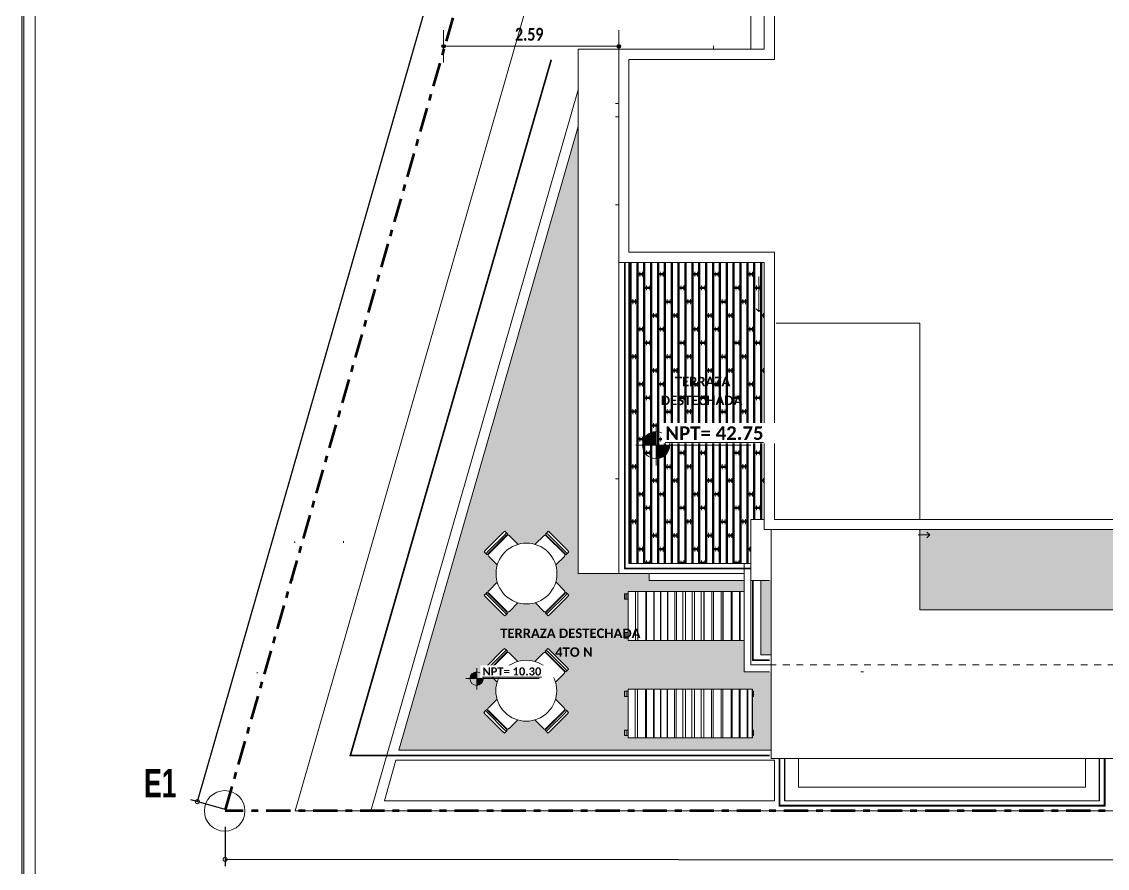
# Model space of a CAD drawing. Header units: metres. Extents: x -144 to 1000, y -717 to 29.
# Drawn here: x 911.78 to 927.81, y -572.38 to -559.86 of the extents above; entities that cross this region are included whole.
import ezdxf

# ---------------------------------------------------------------- set-up
doc = ezdxf.new("R2010")
doc.units = ezdxf.units.M
doc.linetypes.add('Basculante', pattern=[0.11625, 0.075, -0.04125])
doc.linetypes.add('Dash Dot 3_16_', pattern=[0.595313, 0.357187, -0.119063, 0, -0.119063])
doc.layers.get('0').update_dxf_attribs({"color": 1})
doc.layers.get('Defpoints').update_dxf_attribs({"color": 1})
for name, color, linetype, lineweight in [('A-ANNO-DIMS', 1, 'Continuous', 9), ('A-DETL', 1, 'Continuous', 9), ('A-DETL-THIN', 1, 'Continuous', 9), ('A-DOOR', 1, 'Continuous', 9), ('A-FLOR', 2, 'Continuous', 9), ('A-FLOR-HRAL', 1, 'Continuous', 9), ('A-FLOR-PATT', 8, 'Continuous', 50), ('A-GLAZ', 1, 'Continuous', 9), ('A-WALL', 4, 'Continuous', 9), ('G-ANNO-DIMS', 1, 'Continuous', 9), ('G-ANNO-TEXT', 2, 'Continuous', 9), ('G-ANNO-TTLB', 3, 'Continuous', 18), ('G-IMPT', 1, 'Continuous', 9), ('I-FURN', 2, 'Continuous', 9), ('S-COLS', 7, 'Continuous', 9)]:
    doc.layers.add(name, color=color, linetype=linetype, lineweight=lineweight)
doc.styles.add('Britannic Bold_B_1', font='', dxfattribs={"width": 0.7, "height": 0.4})
doc.styles.add('Calibri_B_1', font='calibrib.ttf', dxfattribs={"height": 0.135})
doc.styles.add('Calibri_B_2', font='calibrib.ttf', dxfattribs={"height": 0.135})
doc.styles.add('Calibri_B_3', font='calibrib.ttf', dxfattribs={"height": 0.15})
doc.styles.add('Calibri_B_7', font='calibrib.ttf', dxfattribs={"width": 0.8, "height": 0.18})
doc.styles.get('Britannic Bold_B_1').set_extended_font_data('Britannic Bold', bold=True)
doc.dimstyles.new('LINDEROS', dxfattribs={"dimscale": 0.3048, "dimtxt": 0.406749, "dimasz": 0.393701, "dimexe": 0.328084, "dimexo": 0.0625, "dimgap": 0.032808, "dimtad": 1, "dimrnd": 0.01, "dimzin": 0, "dimdsep": 46, "dimtxsty": 'Britannic Bold_B_1', "dimblk1": 'DOTSMALL', "dimblk2": 'DOTSMALL', "dimsah": 1, "dimcen": 0.09, "dimazin": 0, "dimtfac": 1, "dimtdec": 4, "dimtix": 1, "dimtmove": 0, "dimatfit": 3, "dimfxl": 1.64042, "dimfxlon": 1, "dimtvp": 1, "dimtolj": 1, "dimtzin": 0, "dimarcsym": 2})

# ---------------------------------------------------------------- blocks, each defined once
blk = doc.blocks.new('tarjeta de nathalie 00')
at = {"layer": 'G-IMPT', "lineweight": 9}
h = blk.add_hatch(color=3, dxfattribs=at)
h.paths.add_polyline_path([(-145.23888, -717.38489), (-145.21019, -717.38489), (-145.21019, -716.89355), (-145.21019, -716.79934), (-145.23888, -716.79934), (-145.23888, -716.89379)])
h.paths.add_polyline_path([(-145.20996, -716.7991), (-145.20996, -717.3851), (-145.2392, -717.3851), (-145.2392, -716.7991)])
h.paths.add_polyline_path([(-145.23902, -717.3868), (-145.20826, -717.3868), (-145.20826, -716.7974), (-145.2392, -716.7974), (-146.09866, -716.7974), (-146.09866, -717.3868)])
h.paths.add_polyline_path([(-145.20795, -716.79707), (-145.20795, -717.3871), (-146.09898, -717.3871), (-146.09898, -716.79707)])
at = {"layer": 'G-ANNO-TTLB'}
for p, q in [((-146.09898, -716.79707), (-146.09898, -717.3871)), ((-146.09898, -716.79707), (-146.09898, -717.38713)), ((-146.09866, -717.3868), (-146.09866, -716.7974)), ((-146.09696, -717.3851), (-146.09696, -716.7991))]:
    blk.add_line(p, q, dxfattribs=at)
blk = doc.blocks.new('COLUMNAS - COLUMNAS-773079-Techo')
at = {"layer": 'S-COLS'}
for p, q in [((-13.189, 11.194), (-13.189, 10.644)), ((-12.989, 3.694), (-13.189, 3.694)), ((-13.189, 3.694), (-13.189, 2.794)), ((-13.189, 2.794), (-12.914, 2.794))]:
    blk.add_line(p, q, dxfattribs=at)
blk = doc.blocks.new('Barandilla - Barandilla-1024372-Techo')
at = {"layer": 'A-FLOR-HRAL', "color": 8, "true_color": 0x808080}
for p, q in [((-19.113, 0.198), (-16.145, 10.488)), ((-19.097, 0.21), (-16.133, 10.484)), ((-16.145, 10.488), (-16.133, 10.484)), ((-19.113, 0.198), (-19.097, 0.21)), ((-12.914, 0.198), (-19.113, 0.198)), ((-12.914, 0.21), (-19.097, 0.21))]:
    blk.add_line(p, q, dxfattribs=at)
blk = doc.blocks.new('Barandilla - Barandilla-1025067-Techo')
at = {"layer": 'A-FLOR-HRAL', "color": 8, "true_color": 0x808080}
for p, q in [((-12.77, -0.542), (-12.77, 0.159)), ((-12.758, -0.53), (-12.758, 0.159)), ((-7.966, 0.159), (-7.966, -0.53)), ((-7.954, 0.159), (-7.954, -0.542)), ((-12.77, -0.542), (-12.758, -0.53)), ((-7.954, -0.542), (-12.77, -0.542)), ((-7.966, -0.53), (-12.758, -0.53)), ((-7.954, -0.542), (-7.966, -0.53))]:
    blk.add_line(p, q, dxfattribs=at)
blk = doc.blocks.new('0_80 X 0_1 - 0_80 X 0_50-836655-Techo')
at = {"layer": 'A-GLAZ', "color": 8, "true_color": 0x808080}
blk.add_line((0, -0.125), (0, -0.075), dxfattribs=at)
blk = doc.blocks.new('Muros 2 - Muros 2-1258199-Techo')
at = {"layer": 'A-WALL', "color": 8, "true_color": 0x808080}
for p, q in [((-15.139, 10.645), (-15.739, 10.645)), ((-15.739, 10.645), (-15.739, 2.895)), ((-15.739, 2.895), (-15.139, 2.895)), ((-13.189, 3.045), (-13.289, 3.045)), ((-13.289, 3.045), (-13.289, 2.976)), ((-13.289, 2.964), (-13.289, 1.444)), ((-13.189, 1.544), (-13.189, 2.794)), ((-13.289, 1.444), (-12.914, 1.444)), ((-13.189, 1.544), (-12.914, 1.544))]:
    blk.add_line(p, q, dxfattribs=at)
blk = doc.blocks.new('Barandilla - Barandilla-1290636-Techo')
at = {"layer": 'A-FLOR-HRAL', "color": 8, "true_color": 0x808080}
for p, q in [((-15.055, 2.964), (-15.055, 7.494)), ((-15.043, 2.976), (-15.043, 7.494)), ((-15.055, 2.964), (-15.043, 2.976)), ((-13.189, 2.964), (-15.055, 2.964)), ((-13.189, 2.976), (-15.043, 2.976)), ((-13.165, 1.608), (-13.165, 2.794)), ((-13.153, 1.62), (-13.153, 2.794)), ((-13.165, 1.608), (-13.153, 1.62)), ((-12.914, 1.608), (-13.165, 1.608)), ((-12.914, 1.62), (-13.153, 1.62))]:
    blk.add_line(p, q, dxfattribs=at)
blk = doc.blocks.new('Chaise_Lounge_6906 - Chaise_Lounge_6906-641916-Techo')
at = {"layer": 'I-FURN', "color": 8, "true_color": 0x808080}
for p, q in [((-0.328, 0.965), (-0.328, 0.972)), ((-0.328, 0.972), (-0.248, 0.972)), ((-0.328, 0.938), (-0.328, 0.965)), ((-0.328, 0.965), (-0.248, 0.965)), ((-0.248, 0.972), (-0.248, 0.965)), ((-0.248, 0.965), (-0.248, 0.938)), ((0.245, 0.964), (0.245, 0.972)), ((0.245, 0.972), (0.325, 0.972)), ((0.245, 0.938), (0.245, 0.964)), ((0.245, 0.964), (0.325, 0.964)), ((0.325, 0.972), (0.325, 0.964)), ((0.325, 0.964), (0.325, 0.938)), ((0.358, 0.918), (-0.362, 0.918)), ((-0.362, 0.918), (-0.362, 0.887)), ((-0.362, 0.812), (-0.362, 0.887)), ((-0.362, 0.812), (-0.362, 0.777)), ((-0.362, 0.812), (0.358, 0.812)), ((-0.328, 0.918), (-0.328, 0.938)), ((-0.328, 0.938), (-0.248, 0.938)), ((-0.248, 0.938), (-0.248, 0.918)), ((0.245, 0.918), (0.245, 0.938)), ((0.245, 0.938), (0.325, 0.938)), ((0.325, 0.938), (0.325, 0.918)), ((0.358, 0.887), (0.358, 0.918)), ((0.358, 0.887), (0.358, 0.812)), ((0.358, 0.777), (0.358, 0.812)), ((-0.362, 0.777), (0.358, 0.777)), ((-0.362, 0.777), (-0.362, 0.726)), ((-0.362, 0.66), (-0.362, 0.726)), ((-0.362, 0.66), (-0.362, 0.647)), ((-0.362, 0.66), (0.358, 0.66)), ((-0.362, 0.647), (0.358, 0.647)), ((-0.362, 0.647), (-0.362, 0.593)), ((0.358, 0.726), (0.358, 0.777)), ((0.358, 0.726), (0.358, 0.66)), ((0.358, 0.647), (0.358, 0.66)), ((0.358, 0.593), (0.358, 0.647)), ((-0.362, 0.54), (-0.362, 0.593)), ((-0.362, 0.54), (-0.362, 0.534)), ((-0.362, 0.54), (0.358, 0.54)), ((-0.362, 0.534), (0.358, 0.534)), ((-0.362, 0.534), (-0.362, 0.493)), ((-0.362, 0.44), (-0.362, 0.493)), ((0.358, 0.593), (0.358, 0.54)), ((0.358, 0.534), (0.358, 0.54)), ((0.358, 0.493), (0.358, 0.534)), ((0.358, 0.493), (0.358, 0.44)), ((-0.362, 0.44), (-0.362, 0.434)), ((-0.362, 0.44), (0.358, 0.44)), ((-0.362, 0.434), (0.358, 0.434)), ((-0.362, 0.434), (-0.362, 0.393)), ((-0.362, 0.34), (-0.362, 0.393)), ((-0.362, 0.34), (-0.362, 0.334)), ((-0.362, 0.34), (0.358, 0.34)), ((-0.362, 0.334), (0.358, 0.334)), ((-0.362, 0.334), (-0.362, 0.305)), ((0.358, 0.434), (0.358, 0.44)), ((0.358, 0.393), (0.358, 0.434)), ((0.358, 0.393), (0.358, 0.34)), ((0.358, 0.334), (0.358, 0.34)), ((0.358, 0.305), (0.358, 0.334)), ((-0.362, 0.231), (-0.362, 0.305)), ((-0.362, 0.231), (-0.362, 0.207)), ((-0.362, 0.231), (0.358, 0.231)), ((-0.362, 0.207), (0.358, 0.207)), ((0.358, 0.207), (-0.362, 0.207)), ((-0.362, 0.207), (-0.362, 0.181)), ((-0.362, 0.109), (-0.362, 0.181)), ((0.358, 0.305), (0.358, 0.231)), ((0.358, 0.207), (0.358, 0.231)), ((0.358, 0.181), (0.358, 0.207)), ((0.358, 0.181), (0.358, 0.109)), ((-0.362, 0.109), (-0.362, 0.072)), ((-0.362, 0.109), (0.358, 0.109)), ((0.358, 0.072), (-0.362, 0.072)), ((-0.362, 0.072), (-0.362, 0.046)), ((-0.362, -0.025), (-0.362, 0.046)), ((0.358, 0.072), (0.358, 0.109)), ((0.358, 0.046), (0.358, 0.072)), ((0.358, 0.046), (0.358, -0.025)), ((-0.362, -0.025), (-0.362, -0.063)), ((-0.362, -0.025), (0.358, -0.025)), ((0.358, -0.063), (-0.362, -0.063)), ((-0.362, -0.063), (-0.362, -0.089)), ((-0.362, -0.16), (-0.362, -0.089)), ((-0.362, -0.16), (-0.362, -0.199)), ((-0.362, -0.16), (0.358, -0.16)), ((0.358, -0.063), (0.358, -0.025)), ((0.358, -0.089), (0.358, -0.063)), ((0.358, -0.089), (0.358, -0.16)), ((0.358, -0.199), (0.358, -0.16)), ((0.358, -0.199), (-0.362, -0.199)), ((-0.362, -0.199), (-0.362, -0.241)), ((-0.362, -0.202), (0.358, -0.202)), ((-0.362, -0.315), (-0.362, -0.241)), ((-0.362, -0.315), (-0.362, -0.34)), ((-0.362, -0.315), (0.358, -0.315)), ((0.358, -0.241), (0.358, -0.199)), ((0.358, -0.241), (0.358, -0.315)), ((0.358, -0.34), (0.358, -0.315)), ((-0.362, -0.34), (0.358, -0.34)), ((0.358, -0.34), (-0.362, -0.34)), ((-0.362, -0.341), (-0.362, -0.381)), ((-0.362, -0.456), (-0.362, -0.381)), ((-0.362, -0.456), (-0.362, -0.481)), ((-0.362, -0.456), (0.358, -0.456)), ((-0.362, -0.481), (0.358, -0.481)), ((-0.328, -0.484), (-0.328, -0.481)), ((-0.248, -0.481), (-0.248, -0.484)), ((0.245, -0.484), (0.245, -0.481)), ((0.325, -0.481), (0.325, -0.484)), ((0.358, -0.381), (0.358, -0.341)), ((0.358, -0.381), (0.358, -0.456)), ((0.358, -0.481), (0.358, -0.456)), ((0.358, -0.484), (-0.362, -0.484)), ((-0.362, -0.484), (-0.362, -0.536)), ((-0.362, -0.604), (-0.362, -0.536)), ((-0.362, -0.604), (-0.362, -0.619)), ((-0.362, -0.604), (0.358, -0.604)), ((-0.362, -0.619), (-0.362, -0.664)), ((-0.362, -0.619), (0.358, -0.619)), ((0.358, -0.536), (0.358, -0.484)), ((0.358, -0.536), (0.358, -0.604)), ((0.358, -0.619), (0.358, -0.604)), ((0.358, -0.664), (0.358, -0.619)), ((-0.362, -0.725), (-0.362, -0.664)), ((-0.362, -0.725), (-0.362, -0.736)), ((-0.362, -0.725), (0.358, -0.725)), ((-0.362, -0.735), (-0.362, -0.781)), ((-0.362, -0.736), (0.358, -0.736)), ((-0.362, -0.842), (-0.362, -0.781)), ((0.358, -0.664), (0.358, -0.725)), ((0.358, -0.736), (0.358, -0.725)), ((0.358, -0.781), (0.358, -0.735)), ((0.358, -0.781), (0.358, -0.842)), ((-0.362, -0.842), (-0.362, -0.853)), ((-0.362, -0.842), (0.358, -0.842)), ((-0.362, -0.853), (-0.362, -0.883)), ((-0.362, -0.853), (0.358, -0.853)), ((-0.362, -0.917), (-0.362, -0.883)), ((-0.362, -0.917), (-0.362, -0.919)), ((-0.362, -0.917), (0.358, -0.917)), ((-0.362, -0.919), (0.358, -0.919)), ((-0.328, -0.933), (-0.328, -0.919)), ((-0.328, -0.933), (-0.248, -0.933)), ((-0.248, -0.919), (-0.248, -0.933)), ((0.245, -0.933), (0.245, -0.919)), ((0.245, -0.933), (0.325, -0.933)), ((0.325, -0.919), (0.325, -0.933)), ((0.358, -0.853), (0.358, -0.842)), ((0.358, -0.883), (0.358, -0.853)), ((0.358, -0.883), (0.358, -0.917)), ((0.358, -0.919), (0.358, -0.917))]:
    blk.add_line(p, q, dxfattribs=at)
blk = doc.blocks.new('Chaise_Lounge_6906 - Chaise_Lounge_6906-V5-Techo')
at = {"layer": 'I-FURN', "color": 8, "true_color": 0x808080}
for p, q in [((-0.328, 0.965), (-0.328, 0.972)), ((-0.328, 0.972), (-0.248, 0.972)), ((-0.328, 0.938), (-0.328, 0.965)), ((-0.328, 0.965), (-0.248, 0.965)), ((-0.248, 0.972), (-0.248, 0.965)), ((-0.248, 0.965), (-0.248, 0.938)), ((0.245, 0.964), (0.245, 0.972)), ((0.245, 0.972), (0.325, 0.972)), ((0.245, 0.938), (0.245, 0.964)), ((0.245, 0.964), (0.325, 0.964)), ((0.325, 0.972), (0.325, 0.964)), ((0.325, 0.964), (0.325, 0.938)), ((0.358, 0.918), (-0.362, 0.918)), ((-0.362, 0.918), (-0.362, 0.887)), ((-0.362, 0.812), (-0.362, 0.887)), ((-0.362, 0.812), (-0.362, 0.777)), ((-0.362, 0.812), (0.358, 0.812)), ((-0.328, 0.918), (-0.328, 0.938)), ((-0.328, 0.938), (-0.248, 0.938)), ((-0.248, 0.938), (-0.248, 0.918)), ((0.245, 0.918), (0.245, 0.938)), ((0.245, 0.938), (0.325, 0.938)), ((0.325, 0.938), (0.325, 0.918)), ((0.358, 0.887), (0.358, 0.918)), ((0.358, 0.887), (0.358, 0.812)), ((0.358, 0.777), (0.358, 0.812)), ((-0.362, 0.777), (0.358, 0.777)), ((-0.362, 0.777), (-0.362, 0.726)), ((-0.362, 0.66), (-0.362, 0.726)), ((-0.362, 0.66), (-0.362, 0.647)), ((-0.362, 0.66), (0.358, 0.66)), ((-0.362, 0.647), (0.358, 0.647)), ((-0.362, 0.647), (-0.362, 0.593)), ((0.358, 0.726), (0.358, 0.777)), ((0.358, 0.726), (0.358, 0.66)), ((0.358, 0.647), (0.358, 0.66)), ((0.358, 0.593), (0.358, 0.647)), ((-0.362, 0.54), (-0.362, 0.593)), ((-0.362, 0.54), (-0.362, 0.534)), ((-0.362, 0.54), (0.358, 0.54)), ((-0.362, 0.534), (0.358, 0.534)), ((-0.362, 0.534), (-0.362, 0.493)), ((-0.362, 0.44), (-0.362, 0.493)), ((0.358, 0.593), (0.358, 0.54)), ((0.358, 0.534), (0.358, 0.54)), ((0.358, 0.493), (0.358, 0.534)), ((0.358, 0.493), (0.358, 0.44)), ((-0.362, 0.44), (-0.362, 0.434)), ((-0.362, 0.44), (0.358, 0.44)), ((-0.362, 0.434), (0.358, 0.434)), ((-0.362, 0.434), (-0.362, 0.393)), ((-0.362, 0.34), (-0.362, 0.393)), ((-0.362, 0.34), (-0.362, 0.334)), ((-0.362, 0.34), (0.358, 0.34)), ((-0.362, 0.334), (0.358, 0.334)), ((-0.362, 0.334), (-0.362, 0.305)), ((0.358, 0.434), (0.358, 0.44)), ((0.358, 0.393), (0.358, 0.434)), ((0.358, 0.393), (0.358, 0.34)), ((0.358, 0.334), (0.358, 0.34)), ((0.358, 0.305), (0.358, 0.334)), ((-0.362, 0.231), (-0.362, 0.305)), ((-0.362, 0.231), (-0.362, 0.207)), ((-0.362, 0.231), (0.358, 0.231)), ((-0.362, 0.207), (0.358, 0.207)), ((0.358, 0.207), (-0.362, 0.207)), ((-0.362, 0.207), (-0.362, 0.181)), ((-0.362, 0.109), (-0.362, 0.181)), ((0.358, 0.305), (0.358, 0.231)), ((0.358, 0.207), (0.358, 0.231)), ((0.358, 0.181), (0.358, 0.207)), ((0.358, 0.181), (0.358, 0.109)), ((-0.362, 0.109), (-0.362, 0.072)), ((-0.362, 0.109), (0.358, 0.109)), ((0.358, 0.072), (-0.362, 0.072)), ((-0.362, 0.072), (-0.362, 0.046)), ((-0.362, -0.025), (-0.362, 0.046)), ((0.358, 0.072), (0.358, 0.109)), ((0.358, 0.046), (0.358, 0.072)), ((0.358, 0.046), (0.358, -0.025)), ((-0.362, -0.025), (-0.362, -0.063)), ((-0.362, -0.025), (0.358, -0.025)), ((0.358, -0.063), (-0.362, -0.063)), ((-0.362, -0.063), (-0.362, -0.089)), ((-0.362, -0.16), (-0.362, -0.089)), ((-0.362, -0.16), (-0.362, -0.199)), ((-0.362, -0.16), (0.358, -0.16)), ((0.358, -0.063), (0.358, -0.025)), ((0.358, -0.089), (0.358, -0.063)), ((0.358, -0.089), (0.358, -0.16)), ((0.358, -0.199), (0.358, -0.16)), ((0.358, -0.199), (-0.362, -0.199)), ((-0.362, -0.199), (-0.362, -0.241)), ((-0.362, -0.202), (0.358, -0.202)), ((-0.362, -0.315), (-0.362, -0.241)), ((-0.362, -0.315), (-0.362, -0.34)), ((-0.362, -0.315), (0.358, -0.315)), ((0.358, -0.241), (0.358, -0.199)), ((0.358, -0.241), (0.358, -0.315)), ((0.358, -0.34), (0.358, -0.315)), ((-0.362, -0.34), (0.358, -0.34)), ((0.358, -0.34), (-0.362, -0.34)), ((-0.362, -0.341), (-0.362, -0.381)), ((-0.362, -0.456), (-0.362, -0.381)), ((-0.362, -0.456), (-0.362, -0.481)), ((-0.362, -0.456), (0.358, -0.456)), ((-0.362, -0.481), (0.358, -0.481)), ((-0.328, -0.484), (-0.328, -0.481)), ((-0.248, -0.481), (-0.248, -0.484)), ((0.245, -0.484), (0.245, -0.481)), ((0.325, -0.481), (0.325, -0.484)), ((0.358, -0.381), (0.358, -0.341)), ((0.358, -0.381), (0.358, -0.456)), ((0.358, -0.481), (0.358, -0.456)), ((0.358, -0.484), (-0.362, -0.484)), ((-0.362, -0.484), (-0.362, -0.536)), ((-0.362, -0.604), (-0.362, -0.536)), ((-0.362, -0.604), (-0.362, -0.619)), ((-0.362, -0.604), (0.358, -0.604)), ((-0.362, -0.619), (-0.362, -0.664)), ((-0.362, -0.619), (0.358, -0.619)), ((0.358, -0.536), (0.358, -0.484)), ((0.358, -0.536), (0.358, -0.604)), ((0.358, -0.619), (0.358, -0.604)), ((0.358, -0.664), (0.358, -0.619)), ((-0.362, -0.725), (-0.362, -0.664)), ((-0.362, -0.725), (-0.362, -0.736)), ((-0.362, -0.725), (0.358, -0.725)), ((-0.362, -0.735), (-0.362, -0.781)), ((-0.362, -0.736), (0.358, -0.736)), ((-0.362, -0.793), (-0.362, -0.781)), ((0.358, -0.664), (0.358, -0.725)), ((0.358, -0.736), (0.358, -0.725)), ((0.358, -0.781), (0.358, -0.735)), ((0.358, -0.781), (0.358, -0.793))]:
    blk.add_line(p, q, dxfattribs=at)
blk = doc.blocks.new('0_80 X 0_1 - 0_80 X 0_50-V6-Techo')
at = {"layer": 'A-GLAZ'}
blk.add_line((0, -0.125), (0, -0.075), dxfattribs=at)
blk = doc.blocks.new('1_00 X 1_1 - _90 X 1_10-V3-Techo')
at = {"layer": 'A-GLAZ'}
blk.add_line((0, 0.075), (0, 0.125), dxfattribs=at)
blk = doc.blocks.new('Sliding Door - 3 Panel _AUS_1 - 2_00-1152972-Techo')
at = {"layer": 'A-DOOR', "color": 8, "true_color": 0x808080}
for q in [(0.574, 0.196), (0.574, 0.111), (0.701, 0.154)]:
    blk.add_line((0.531, 0.154), q, dxfattribs=at)
blk = doc.blocks.new('Sliding Door - 3 Panel _AUS_ - 2_40-1011490-Techo')
at = {"layer": 'A-DOOR', "color": 8, "true_color": 0x808080}
for q in [(0.6, 0.196), (0.6, 0.111), (1.075, 0.154)]:
    blk.add_line((0.558, 0.154), q, dxfattribs=at)
blk = doc.blocks.new('Muros 8 - Muros 2-1526807-Techo')
at = {"layer": 'A-WALL'}
for p, q in [((-12.839, 6.594), (-10.714, 6.594)), ((-10.714, 6.594), (-10.714, 3.694)), ((-12.914, 0.159), (-12.914, 3.544)), ((-10.714, 3.544), (-10.714, 2.359)), ((-10.714, 2.359), (3.236, 2.359)), ((5.436, 0.159), (-12.914, 0.159))]:
    blk.add_line(p, q, dxfattribs=at)
blk = doc.blocks.new('Table - Dining w Chairs _1_ - 900mm Diameter-455641-Techo')
at = {"layer": 'I-FURN', "color": 8, "true_color": 0x808080}
for start, end in [(90, 270), (270, 90)]:
    blk.add_arc((0.104, -0.185), 0.45, start, end, dxfattribs=at)
blk = doc.blocks.new('M_Chair-Breuer - M_Chair-Breuer-455639-Techo')
at = {"layer": 'I-FURN', "color": 8, "true_color": 0x808080}
for p, q in [((-0.216, 0.053), (-0.216, -0.127)), ((0.216, -0.127), (0.216, 0.053)), ((-0.191, -0.152), (0.19, -0.152)), ((-0.216, -0.163), (-0.216, -0.183)), ((-0.216, -0.183), (-0.216, -0.221)), ((0.19, -0.161), (-0.191, -0.161)), ((-0.191, -0.186), (0.19, -0.186)), ((0.19, -0.224), (-0.191, -0.224)), ((0.216, -0.183), (0.216, -0.163)), ((0.216, -0.221), (0.216, -0.183))]:
    blk.add_line(p, q, dxfattribs=at)
for centre, start, end in [((-0.191, -0.127), 180, 270), ((0.19, -0.127), 270, 360)]:
    blk.add_arc(centre, 0.0254, start, end, dxfattribs=at)
for centre, major_axis, start_param, end_param in [((-0.191, -0.163), (-0.0254, 0), 4.712389, 6.283185), ((-0.191, -0.183), (0.0254, 0), 3.141593, 4.712389), ((-0.191, -0.221), (-0.0254, 0), 0, 1.570796), ((0.19, -0.183), (0.0254, 0), 4.712389, 6.283185), ((0.19, -0.221), (0.0254, 0), 4.712389, 6.283185), ((0.19, -0.163), (-0.0254, 0), 3.141593, 4.712389)]:
    blk.add_ellipse(centre, major_axis=major_axis, ratio=0.087156, start_param=start_param, end_param=end_param, dxfattribs=at)
blk = doc.blocks.new('M_Chair-Breuer - M_Chair-Breuer-V15-Techo')
at = {"layer": 'I-FURN', "color": 8, "true_color": 0x808080}
for p, q in [((-0.216, 0.055), (-0.216, -0.127)), ((0.216, -0.127), (0.216, 0.055)), ((-0.191, -0.152), (0.19, -0.152)), ((-0.216, -0.163), (-0.216, -0.183)), ((-0.216, -0.183), (-0.216, -0.221)), ((0.19, -0.161), (-0.191, -0.161)), ((-0.191, -0.186), (0.19, -0.186)), ((0.19, -0.224), (-0.191, -0.224)), ((0.216, -0.183), (0.216, -0.163)), ((0.216, -0.221), (0.216, -0.183))]:
    blk.add_line(p, q, dxfattribs=at)
for centre, start, end in [((-0.191, -0.127), 180, 270), ((0.19, -0.127), 270, 360)]:
    blk.add_arc(centre, 0.0254, start, end, dxfattribs=at)
for centre, major_axis, start_param, end_param in [((-0.191, -0.163), (-0.0254, 0), 4.712389, 6.283185), ((-0.191, -0.183), (0.0254, 0), 3.141593, 4.712389), ((-0.191, -0.221), (-0.0254, 0), 0, 1.570796), ((0.19, -0.183), (0.0254, 0), 4.712389, 6.283185), ((0.19, -0.221), (0.0254, 0), 4.712389, 6.283185), ((0.19, -0.163), (-0.0254, 0), 3.141593, 4.712389)]:
    blk.add_ellipse(centre, major_axis=major_axis, ratio=0.087156, start_param=start_param, end_param=end_param, dxfattribs=at)
blk = doc.blocks.new('0_80 X 0_1 - 0_80 X 0_50-V16-Techo')
at = {"layer": 'A-GLAZ', "color": 8, "true_color": 0x808080}
blk.add_line((0, 0.075), (0, 0.125), dxfattribs=at)
blk = doc.blocks.new('Muros 7 - Muros 61-1996610-Techo')
at = {"layer": 'A-WALL'}
for p, q in [((-12.686, -0.464), (-12.686, 0.159)), ((-12.486, 0.159), (-12.486, -0.264)), ((-8.242, -0.264), (-8.242, 0.159)), ((-8.042, 0.159), (-8.042, -0.464)), ((-12.486, -0.264), (-8.242, -0.264))]:
    blk.add_line(p, q, dxfattribs=at)
blk = doc.blocks.new('_DotSmall')
at = {"color": 0, "linetype": 'ByBlock', "const_width": 0.5}
blk.add_lwpolyline([(-0.0625, 0, 1), (0.0625, 0, 1)], format="xyb", close=True, dxfattribs=at)
blk = doc.blocks.new('*D522')
at = {"layer": 'A-ANNO-DIMS', "color": 0, "lineweight": -2, "transparency": 16777216}
for p, q in [((917.847, -514.85), (917.846, -515.431)), ((948.708, -514.874), (948.708, -515.455)), ((948.708, -515.355), (917.846, -515.331))]:
    blk.add_line(p, q, dxfattribs=at)
at = {"layer": 'Defpoints', "color": 0, "transparency": 16777216}
for p in [(917.847, -514.831), (948.708, -514.855), (917.846, -515.331)]:
    blk.add_point(p, dxfattribs=at)
at = {"layer": 'A-ANNO-DIMS', "color": 0, "lineweight": -2, "transparency": 16777216, "xscale": 0.12, "yscale": 0.12, "zscale": 0.12}
for p, rotation in [((917.846, -515.331), 179.9548110985128), ((948.708, -515.355), 359.9548110985128)]:
    blk.add_blockref('_DotSmall', p, dxfattribs=dict(at, rotation=rotation))
at = {"layer": 'A-ANNO-DIMS', "color": 0, "transparency": 16777216, "insert": (933.277, -515.126), "char_height": 0.4, "width": 1.40028, "attachment_point": 5, "rotation": 359.9548, "style": 'Britannic Bold_B_1'}
blk.add_mtext('\\A1;30.86', dxfattribs=at)
blk = doc.blocks.new('*D525')
at = {"layer": 'A-ANNO-DIMS', "color": 0, "lineweight": -2, "transparency": 16777216}
for p, q in [((917.437, -514.478), (924.417, -490.186)), ((924.88, -490.319), (924.321, -490.158)), ((917.899, -514.61), (917.34, -514.45))]:
    blk.add_line(p, q, dxfattribs=at)
at = {"layer": 'Defpoints', "color": 0, "transparency": 16777216}
for p in [(924.417, -490.186), (924.898, -490.324), (917.917, -514.616)]:
    blk.add_point(p, dxfattribs=at)
at = {"layer": 'A-ANNO-DIMS', "color": 0, "lineweight": -2, "transparency": 16777216, "xscale": 0.12, "yscale": 0.12, "zscale": 0.12}
for p, rotation in [((924.417, -490.186), 73.96666666666964), ((917.437, -514.478), 253.9666666666696)]:
    blk.add_blockref('_DotSmall', p, dxfattribs=dict(at, rotation=rotation))
at = {"layer": 'A-ANNO-DIMS', "color": 0, "transparency": 16777216, "insert": (920.719, -502.272), "char_height": 0.4, "width": 1.40028, "attachment_point": 5, "rotation": 73.9667, "style": 'Britannic Bold_B_1'}
blk.add_mtext('\\A1;25.28', dxfattribs=at)
blk = doc.blocks.new('Cotas de elevación - M_Cota de elevación - Destino rellenado-44836-Techo')
at = {"layer": 'G-ANNO-DIMS'}
h = blk.add_hatch(color=256, dxfattribs=at)
edge = h.paths.add_edge_path()
edge.add_line((0, 0), (-0.002, 0))
edge.add_arc((0, 0), 0.002, 90, 180, ccw=False)
edge.add_line((0, 0.002), (0, 0))
h = blk.add_hatch(color=256, dxfattribs=at)
edge = h.paths.add_edge_path()
edge.add_line((0, 0), (0.002, 0))
edge.add_arc((0, 0), 0.002, 270, 360, ccw=False)
edge.add_line((0, -0.002), (0, 0))
for p, q in [((0, -0.003), (0, 0.003)), ((-0.003, 0), (0.014, 0))]:
    blk.add_line(p, q, dxfattribs=at)
blk.add_circle((0, 0), 0.002, dxfattribs=at)
blk = doc.blocks.new('Cotas de elevación - COMODORO RIBADAVIA-627478-Techo')
at = {"layer": 'G-ANNO-DIMS'}
h = blk.add_hatch(color=256, dxfattribs=at)
edge = h.paths.add_edge_path()
edge.add_arc((0, 0), 0.001, 90, 180, ccw=False)
edge.add_line((0, 0.001), (0, 0))
edge.add_line((0, 0), (-0.001, 0))
h = blk.add_hatch(color=256, dxfattribs=at)
edge = h.paths.add_edge_path()
edge.add_line((0, -0.001), (0, 0))
edge.add_line((0, 0), (0.001, 0))
edge.add_arc((0, 0), 0.001, 270, 360, ccw=False)
for p, q in [((-0.00162, 0), (0.00922, 0)), ((-0.001, 0), (0, 0)), ((0, -0.00163), (0, 0.00153)), ((0, 0), (0, 0.001)), ((0.001, 0), (0, 0)), ((0, 0), (0, -0.001))]:
    blk.add_line(p, q, dxfattribs=at)
blk.add_circle((0, 0), 0.001, dxfattribs=at)
for start, end in [(90, 180), (270, 360)]:
    blk.add_arc((0, 0), 0.001, start, end, dxfattribs=at)
blk = doc.blocks.new('K')
at = {"layer": 'A-FLOR-PATT', "true_color": 0x808080, "transparency": 33554559}
h = blk.add_hatch(dxfattribs=at)
h.set_pattern_fill('FP_1', color=8, style=0, pattern_type=2)
h.set_pattern_definition([(270, (922.68674, -508.28473), (0.1016, 6e-18), []), (0, (922.68674, -508.28473), (0.2032, 0.2032), [0.1016, -0.7112]), (0, (922.71674, -508.30473), (0.2032, 0.2032), [0.00838, -0.03226, 0.00838, -0.76378]), (0, (922.71674, -509.07673), (0.2032, 0.2032), [0.00838, -0.03226, 0.00838, -0.76378]), (0, (922.78774, -508.69073), (0.2032, 0.2032), [0.1016, -0.7112]), (0, (922.81874, -508.67073), (0.2032, 0.2032), [0.00838, -0.03226, 0.00838, -0.76378]), (0, (922.81874, -508.71073), (0.2032, 0.2032), [0.00838, -0.03226, 0.00838, -0.76378])])
h.paths.add_polyline_path([(933.463, -514.465), (944.913, -514.465), (944.913, -511.217), (944.263, -511.217), (944.263, -513.841), (933.463, -513.841), (933.463, -514.465)])
h.paths.add_polyline_path([(920.415, -513.717), (925.913, -513.717), (925.913, -512.557), (925.513, -512.557), (925.513, -512.094), (925.204, -512.094), (925.204, -512.059), (925.201, -512.059), (925.201, -512.094), (923.802, -512.094), (923.802, -512.059), (923.748, -512.059), (923.748, -511.979), (923.802, -511.979), (923.802, -511.487), (923.748, -511.487), (923.748, -511.407), (923.802, -511.407), (923.803, -511.374), (925.201, -511.374), (925.201, -511.407), (925.204, -511.407), (925.204, -511.374), (925.513, -511.374), (925.513, -511.207), (924.113, -511.207), (924.113, -511.106), (923.063, -511.106), (923.063, -504.501), (920.415, -513.715)])
h.paths.add_polyline_path([(924.627, -513.533), (923.801, -513.533), (923.801, -513.498), (923.747, -513.498), (923.747, -513.418), (923.801, -513.418), (923.801, -512.926), (923.747, -512.926), (923.747, -512.846), (923.801, -512.846), (923.801, -512.813), (925.199, -512.813), (925.199, -512.846), (925.202, -512.846), (925.202, -512.813), (925.637, -512.813), (925.637, -512.846), (925.652, -512.846), (925.652, -512.926), (925.637, -512.926), (925.637, -513.418), (925.651, -513.418), (925.651, -513.498), (925.637, -513.498), (925.637, -513.533), (925.202, -513.533), (925.202, -513.498), (925.199, -513.498), (925.199, -513.533), (924.635, -513.533)])
h.paths.add_polyline_path([(922.616, -513.465), (922.575, -513.424), (922.577, -513.421), (922.591, -513.404), (922.877, -513.12), (922.88, -513.119), (922.921, -513.159), (922.917, -513.166), (922.905, -513.179), (922.619, -513.463), (922.617, -513.464)])
h.paths.add_polyline_path([(921.975, -513.465), (921.968, -513.46), (921.955, -513.448), (921.671, -513.163), (921.67, -513.159), (921.71, -513.118), (921.713, -513.12), (921.73, -513.135), (922.014, -513.421), (922.016, -513.424), (921.975, -513.464)])
h.paths.add_polyline_path([(925.202, -513.418), (925.202, -512.926), (925.199, -512.926), (925.199, -513.418)])
h.paths.add_polyline_path([(922.574, -513.405), (922.56, -513.404), (922.549, -513.398), (922.421, -513.269), (922.388, -513.279), (922.314, -513.288), (922.24, -513.285), (922.168, -513.271), (922.041, -513.398), (922.03, -513.405), (922.016, -513.404), (922.005, -513.398), (921.736, -513.129), (921.729, -513.117), (921.73, -513.104), (921.736, -513.093), (921.864, -512.965), (921.849, -512.894), (921.846, -512.82), (921.855, -512.746), (921.865, -512.713), (921.736, -512.585), (921.73, -512.573), (921.73, -512.559), (921.736, -512.549), (922.006, -512.279), (922.017, -512.273), (922.031, -512.273), (922.041, -512.279), (922.17, -512.408), (922.203, -512.398), (922.277, -512.389), (922.351, -512.392), (922.423, -512.406), (922.549, -512.28), (922.561, -512.273), (922.575, -512.274), (922.585, -512.28), (922.855, -512.549), (922.861, -512.56), (922.861, -512.574), (922.855, -512.585), (922.727, -512.712), (922.742, -512.783), (922.745, -512.857), (922.736, -512.931), (922.726, -512.964), (922.855, -513.093), (922.861, -513.104), (922.86, -513.119), (922.855, -513.129), (922.585, -513.398), (922.574, -513.404)])
h.paths.add_polyline_path([(922.88, -512.559), (922.877, -512.557), (922.861, -512.543), (922.577, -512.257), (922.575, -512.254), (922.616, -512.213), (922.623, -512.217), (922.636, -512.229), (922.92, -512.515), (922.921, -512.519), (922.881, -512.558)])
h.paths.add_polyline_path([(921.71, -512.559), (921.669, -512.518), (921.674, -512.511), (921.686, -512.499), (921.972, -512.214), (921.975, -512.213), (922.016, -512.254), (922.014, -512.257), (921.999, -512.273), (921.713, -512.557), (921.713, -512.558)])
h.paths.add_polyline_path([(925.204, -511.979), (925.204, -511.487), (925.201, -511.487), (925.201, -511.979)])
h.paths.add_polyline_path([(922.62, -511.733), (922.58, -511.692), (922.581, -511.689), (922.596, -511.672), (922.882, -511.388), (922.885, -511.386), (922.926, -511.427), (922.921, -511.434), (922.909, -511.447), (922.624, -511.731), (922.622, -511.732)])
h.paths.add_polyline_path([(921.979, -511.733), (921.972, -511.728), (921.96, -511.716), (921.675, -511.43), (921.674, -511.427), (921.715, -511.386), (921.718, -511.388), (921.734, -511.403), (922.018, -511.688), (922.02, -511.692), (921.98, -511.732)])
h.paths.add_polyline_path([(922.565, -511.673), (922.554, -511.666), (922.425, -511.537), (922.392, -511.547), (922.318, -511.556), (922.244, -511.553), (922.173, -511.539), (922.046, -511.666), (922.035, -511.672), (922.02, -511.672), (922.01, -511.666), (921.741, -511.396), (921.734, -511.385), (921.734, -511.371), (921.741, -511.361), (921.868, -511.233), (921.853, -511.162), (921.85, -511.088), (921.859, -511.014), (921.869, -510.981), (921.741, -510.853), (921.734, -510.841), (921.735, -510.827), (921.741, -510.817), (922.01, -510.547), (922.021, -510.541), (922.035, -510.541), (922.046, -510.547), (922.175, -510.676), (922.208, -510.666), (922.281, -510.657), (922.356, -510.66), (922.427, -510.674), (922.554, -510.547), (922.565, -510.541), (922.58, -510.542), (922.59, -510.547), (922.859, -510.817), (922.866, -510.828), (922.865, -510.842), (922.859, -510.853), (922.732, -510.98), (922.746, -511.051), (922.749, -511.125), (922.74, -511.199), (922.73, -511.232), (922.859, -511.361), (922.866, -511.372), (922.865, -511.386), (922.859, -511.397), (922.59, -511.666), (922.578, -511.673)])
h.paths.add_polyline_path([(922.885, -510.827), (922.882, -510.825), (922.865, -510.811), (922.581, -510.525), (922.58, -510.522), (922.621, -510.481), (922.627, -510.485), (922.64, -510.497), (922.924, -510.783), (922.925, -510.787), (922.895, -510.817)])
h.paths.add_polyline_path([(921.715, -510.827), (921.674, -510.786), (921.679, -510.779), (921.69, -510.766), (921.976, -510.482), (921.98, -510.481), (922.02, -510.522), (922.019, -510.525), (922.004, -510.541), (921.718, -510.825), (921.717, -510.826)])
h = blk.add_hatch(dxfattribs=at)
h.set_pattern_fill('FP_2', color=8, style=0, pattern_type=2)
h.set_pattern_definition([(270, (924.83374, -508.73073), (0.1016, 6e-18), []), (0, (924.83374, -508.73073), (0.2032, 0.2032), [0.1016, -0.7112]), (0, (924.86374, -508.75173), (0.2032, 0.2032), [0.00838, -0.03226, 0.00838, -0.76378]), (0, (924.86374, -509.52373), (0.2032, 0.2032), [0.00838, -0.03226, 0.00838, -0.76378]), (0, (924.93474, -509.13773), (0.2032, 0.2032), [0.1016, -0.7112]), (0, (924.96574, -509.11673), (0.2032, 0.2032), [0.00838, -0.03226, 0.00838, -0.76378]), (0, (924.96574, -509.15773), (0.2032, 0.2032), [0.00838, -0.03226, 0.00838, -0.76378])])
h.paths.add_polyline_path([(925.074, -510.956), (925.613, -510.956), (925.613, -510.307), (925.813, -510.307), (925.813, -506.507), (923.813, -506.507), (923.813, -510.956), (924.938, -510.956)])
h = blk.add_hatch(dxfattribs=at)
h.set_pattern_fill('FP_3', color=8, style=0, pattern_type=2)
h.set_pattern_definition([(0, (934.77374, -511.03573), (0, 0.1016), []), (90, (934.77374, -511.03573), (-0.2032, 0.2032), [0.1016, -0.7112]), (90, (934.79374, -511.00573), (-0.2032, 0.2032), [0.00838, -0.03226, 0.00838, -0.76378]), (90, (935.56574, -511.00573), (-0.2032, 0.2032), [0.00838, -0.03226, 0.00838, -0.76378]), (90, (935.17974, -510.93473), (-0.2032, 0.2032), [0.1016, -0.7112]), (90, (935.15974, -510.90373), (-0.2032, 0.2032), [0.00838, -0.03226, 0.00838, -0.76378]), (90, (935.19974, -510.90373), (-0.2032, 0.2032), [0.00838, -0.03226, 0.00838, -0.76378])])
h.paths.add_polyline_path([(925.891, -512.307), (925.913, -512.307), (925.913, -511.207), (925.763, -511.207), (925.763, -512.307)])
h.paths.add_polyline_path([(938.958, -511.641), (942.063, -511.641), (942.063, -510.457), (941.613, -510.457), (941.613, -509.807), (935.213, -509.807), (935.213, -510.457), (933.813, -510.457), (933.813, -511.207), (933.313, -511.207), (933.313, -510.457), (931.513, -510.457), (931.513, -511.106), (931.613, -511.106), (931.613, -511.641), (937.963, -511.641), (937.963, -511.106), (938.263, -511.106), (938.263, -511.641), (938.414, -511.641)])
h.paths.add_polyline_path([(928.168, -511.641), (931.313, -511.641), (931.313, -511.106), (931.363, -511.106), (931.363, -510.457), (928.113, -510.457), (928.113, -511.641)])
at = {"layer": 'A-DETL', "color": 7, "linetype": 'Dash Dot 3_16_', "lineweight": 70}
for p, q in [((917.852, -514.597), (924.833, -490.305)), ((948.709, -514.615), (917.847, -514.615))]:
    blk.add_line(p, q, dxfattribs=at)
at = {"layer": 'A-DETL', "color": 253, "true_color": 0xb6b6b6}
for p, q in [((921.075, -503.357), (921.075, -503.457)), ((918.848, -511.106), (918.848, -511.206)), ((918.848, -511.106), (918.848, -511.206)), ((918.848, -511.106), (918.848, -511.206)), ((918.848, -511.106), (918.848, -511.206)), ((927.237, -512.557), (927.277, -512.557)), ((923.638, -514.615), (923.698, -514.615)), ((927.158, -514.615), (927.358, -514.615))]:
    blk.add_line(p, q, dxfattribs=at)
at = {"layer": 'A-DETL', "color": 9, "linetype": 'Basculante', "true_color": 0xc0c0c0}
blk.add_line((925.888, -512.457), (944.238, -512.457), dxfattribs=at)
at = {"layer": 'A-DETL-THIN'}
for p, q in [((918.876, -510.654), (918.876, -510.634)), ((919.594, -510.654), (919.594, -510.629)), ((918.321, -512.579), (918.321, -512.564))]:
    blk.add_line(p, q, dxfattribs=at)
blk.add_circle((917.84, -514.615), 0.3, dxfattribs=at)
at = {"layer": 'A-FLOR', "color": 8, "true_color": 0x808080}
for p, q in [((925.605, -491.214), (918.88, -514.615)), ((925.613, -503.357), (925.613, -502.807)), ((924.113, -511.106), (924.113, -511.207)), ((924.113, -511.207), (925.513, -511.207)), ((918.88, -514.615), (920, -514.615))]:
    blk.add_line(p, q, dxfattribs=at)
at = {"layer": 'A-WALL'}
for p, q in [((925.963, -500.356), (925.963, -503.507)), ((925.813, -503.357), (925.813, -500.506)), ((923.663, -503.357), (925.813, -503.357)), ((925.963, -503.507), (923.813, -503.507)), ((923.813, -503.507), (923.813, -506.357)), ((920, -514.615), (923.063, -503.958)), ((923.063, -504.501), (920.415, -513.717)), ((925.813, -506.507), (923.663, -506.507)), ((923.813, -506.357), (925.963, -506.357)), ((925.813, -510.457), (925.813, -506.507)), ((925.963, -506.357), (925.963, -510.307)), ((925.963, -510.307), (935.063, -510.307)), ((935.213, -510.457), (925.813, -510.457)), ((920.371, -513.867), (920.199, -514.465))]:
    blk.add_line(p, q, dxfattribs=at)
at = {"layer": 'A-WALL', "color": 8, "true_color": 0x808080}
for p, q in [((923.663, -511.106), (923.663, -503.357)), ((923.813, -506.507), (923.813, -510.956)), ((923.813, -510.956), (925.513, -510.956)), ((925.513, -511.106), (923.663, -511.106)), ((925.763, -511.207), (925.763, -512.307)), ((925.763, -512.307), (925.913, -512.307)), ((920.415, -513.717), (925.913, -513.717)), ((925.963, -513.867), (920.371, -513.867)), ((925.963, -514.465), (925.963, -513.867)), ((926.113, -513.841), (926.113, -514.465)), ((930.763, -514.465), (930.763, -513.841)), ((920.199, -514.465), (925.963, -514.465)), ((926.113, -514.465), (930.763, -514.465)), ((945.063, -514.615), (920, -514.615))]:
    blk.add_line(p, q, dxfattribs=at)
at = {"layer": 'A-DOOR', "color": 8, "true_color": 0x808080}
for name, p, rotation in [('Sliding Door - 3 Panel _AUS_ - 2_40-1011490-Techo', (925.888, -507.792), 89.9999999999999), ('Sliding Door - 3 Panel _AUS_1 - 2_00-1152972-Techo', (928.789, -510.382), 180)]:
    blk.add_blockref(name, p, dxfattribs=dict(at, rotation=rotation))
at = {"layer": 'A-FLOR-HRAL', "color": 8, "true_color": 0x808080}
for name in ['Barandilla - Barandilla-1024372-Techo', 'Barandilla - Barandilla-1290636-Techo', 'Barandilla - Barandilla-1025067-Techo']:
    blk.add_blockref(name, (938.802, -514.001), dxfattribs=at)
at = {"layer": 'A-GLAZ', "color": 8, "true_color": 0x808080}
for name, p, rotation in [('0_80 X 0_1 - 0_80 X 0_50-836655-Techo', (925.063, -503.432), 180), ('0_80 X 0_1 - 0_80 X 0_50-V16-Techo', (923.738, -504.157), 89.99999999999993), ('0_80 X 0_1 - 0_80 X 0_50-V16-Techo', (923.738, -505.657), 89.99999999999993)]:
    blk.add_blockref(name, p, dxfattribs=dict(at, rotation=rotation))
at = {"layer": 'A-GLAZ'}
for name, p, rotation in [('0_80 X 0_1 - 0_80 X 0_50-V6-Techo', (923.738, -504.357), 270), ('1_00 X 1_1 - _90 X 1_10-V3-Techo', (923.738, -509.707), 90)]:
    blk.add_blockref(name, p, dxfattribs=dict(at, rotation=rotation))
at = {"layer": 'A-WALL', "color": 8, "true_color": 0x808080}
blk.add_blockref('Muros 2 - Muros 2-1258199-Techo', (938.802, -514.001), dxfattribs=at)
at = {"layer": 'A-WALL'}
for name, p in [('Muros 8 - Muros 2-1526807-Techo', (938.827, -514.001)), ('Muros 7 - Muros 61-1996610-Techo', (938.802, -514.001))]:
    blk.add_blockref(name, p, dxfattribs=at)
at = {"layer": 'G-ANNO-DIMS', "xscale": 99.99999999999993, "yscale": 99.99999999999993, "zscale": 99.99999999999993}
for name, p in [('Cotas de elevación - M_Cota de elevación - Destino rellenado-44836-Techo', (924.214, -509.209)), ('Cotas de elevación - COMODORO RIBADAVIA-627478-Techo', (921.563, -512.659))]:
    blk.add_blockref(name, p, dxfattribs=at)
at = {"layer": 'I-FURN', "color": 8, "true_color": 0x808080}
for name, p, rotation in [('Table - Dining w Chairs _1_ - 900mm Diameter-455641-Techo', (922.242, -511.311), 135), ('M_Chair-Breuer - M_Chair-Breuer-V15-Techo', (921.983, -510.79), 224.9999999999954), ('M_Chair-Breuer - M_Chair-Breuer-455639-Techo', (922.617, -510.79), 134.9999999999952), ('M_Chair-Breuer - M_Chair-Breuer-455639-Techo', (921.983, -511.423), 314.9999999999954), ('M_Chair-Breuer - M_Chair-Breuer-V15-Techo', (922.617, -511.423), 44.99999999999525), ('Chaise_Lounge_6906 - Chaise_Lounge_6906-V5-Techo', (924.72, -511.732), 89.99999999999984), ('Table - Dining w Chairs _1_ - 900mm Diameter-455641-Techo', (922.238, -513.043), 135), ('M_Chair-Breuer - M_Chair-Breuer-V15-Techo', (921.979, -512.522), 224.9999999999954), ('M_Chair-Breuer - M_Chair-Breuer-455639-Techo', (922.612, -512.522), 134.9999999999952), ('Chaise_Lounge_6906 - Chaise_Lounge_6906-641916-Techo', (924.718, -513.171), 89.99999999999993), ('M_Chair-Breuer - M_Chair-Breuer-455639-Techo', (921.978, -513.156), 314.9999999999954), ('M_Chair-Breuer - M_Chair-Breuer-V15-Techo', (922.612, -513.156), 44.99999999999525)]:
    blk.add_blockref(name, p, dxfattribs=dict(at, rotation=rotation))
at = {"layer": 'S-COLS'}
blk.add_blockref('COLUMNAS - COLUMNAS-773079-Techo', (938.802, -514.001), dxfattribs=at)
at = {"layer": 'G-ANNO-TEXT', "attachment_point": 1}
for s, insert, char_height, width, style in [('TERRAZA ', (924.49, -508.199), 0.14, 1.13038, 'Calibri_B_1'), ('DESTECHADA', (924.285, -508.477), 0.14, 1.56329, 'Calibri_B_1'), ('TERRAZA DESTECHADA ', (921.91, -511.919), 0.14, 2.73375, 'Calibri_B_1'), ('4TO N', (922.723, -512.197), 0.14, 0.72152, 'Calibri_B_1'), ('E1', (916.648, -513.995), 0.42, 0.89789, 'Britannic Bold_B_1')]:
    blk.add_mtext(s, dxfattribs=dict(at, insert=insert, char_height=char_height, width=width, style=style))
at = {"layer": 'A-ANNO-DIMS', "color": 5, "true_color": 0x0000ff}
for base, p1, p2, angle, override, picture, middle in [((924.4174, -490.1858), (917.9171, -514.6157), (924.898, -490.3239), 73.9667, {"dimpost": '<>', "dimfxl": 25.275}, '*D525', (920.7188, -502.2718)), ((917.846, -515.331), (948.708, -514.855), (917.847, -514.831), 359.9548, {"dimpost": '<>', "dimfxl": 30.861914}, '*D522', (933.277, -515.126))]:
    dim = blk.add_linear_dim(base=base, p1=p1, p2=p2, angle=angle, dimstyle='LINDEROS', override=override, dxfattribs=at)
    dim.commit()
    dim.dimension.update_dxf_attribs({"geometry": picture, "text_midpoint": middle})
at = {"layer": 'G-ANNO-DIMS', "attachment_point": 1, "line_spacing_factor": 1.158048, "bg_fill": 3, "box_fill_scale": 1.25, "bg_fill_color": 256, "bg_fill_true_color": 13158600, "bg_fill_transparency": 0}
for s, insert, char_height, width, style in [('\\LNPT= 42.75', (924.35, -508.931), 0.2, 1.59358, 'Calibri_B_2'), ('\\LNPT= 10.30', (921.648, -512.493), 0.12, 1.06809, 'Calibri_B_3')]:
    blk.add_mtext(s, dxfattribs=dict(at, insert=insert, char_height=char_height, width=width, style=style))

msp = doc.modelspace()

# ---------------------------------------------------------------- block references
at = {"xscale": 99.43160266323505, "yscale": 99.43160266323505, "zscale": 99.43160266323505}
msp.add_blockref('tarjeta de nathalie 00', (15438.631, 70741.827), dxfattribs=at)

# ---------------------------------------------------------------- next in the draw order: block references
at = {"color": 3}
msp.add_blockref('K', (-3.066, -56.913), dxfattribs=at)

# ---------------------------------------------------------------- next in the draw order: hatches: boundary and pattern name
at = {"layer": 'A-ANNO-DIMS', "lineweight": 25, "true_color": 0x0000ff}
h = msp.add_hatch(color=5, dxfattribs=at)
edge = h.paths.add_edge_path()
edge.add_arc((918.009, -560.227), 0.025, 0, 360)
h = msp.add_hatch(color=5, dxfattribs=at)
edge = h.paths.add_edge_path()
edge.add_arc((920.597, -560.227), 0.025, 0, 360)

# ---------------------------------------------------------------- next in the draw order: linework, layer by layer
at = {"layer": 'A-ANNO-DIMS', "color": 5, "true_color": 0x0000ff}
for p, q in [((918.009, -560.227), (918.009, -559.987)), ((920.597, -560.227), (920.597, -559.987)), ((918.009, -560.227), (920.597, -560.227)), ((918.009, -560.227), (918.009, -560.467)), ((920.597, -560.227), (920.597, -560.467))]:
    msp.add_line(p, q, dxfattribs=at)
at = {"layer": 'A-ANNO-DIMS', "color": 5, "lineweight": 25, "true_color": 0x0000ff}
for centre in [(918.009, -560.227), (920.597, -560.227)]:
    msp.add_circle(centre, 0.025, dxfattribs=at)
at = {"layer": 'A-DETL', "color": 253, "true_color": 0xb6b6b6}
msp.add_line((918.009, -560.27), (918.009, -560.37), dxfattribs=at)

# ---------------------------------------------------------------- next in the draw order: texts
at = {"layer": 'A-ANNO-DIMS', "color": 5, "true_color": 0x0000ff, "insert": (919.064, -559.954), "char_height": 0.19, "width": 0.57208, "attachment_point": 1, "line_spacing_factor": 1.158048, "style": 'Calibri_B_7'}
msp.add_mtext('2.59', dxfattribs=at)

doc.saveas('drawing.dxf')
